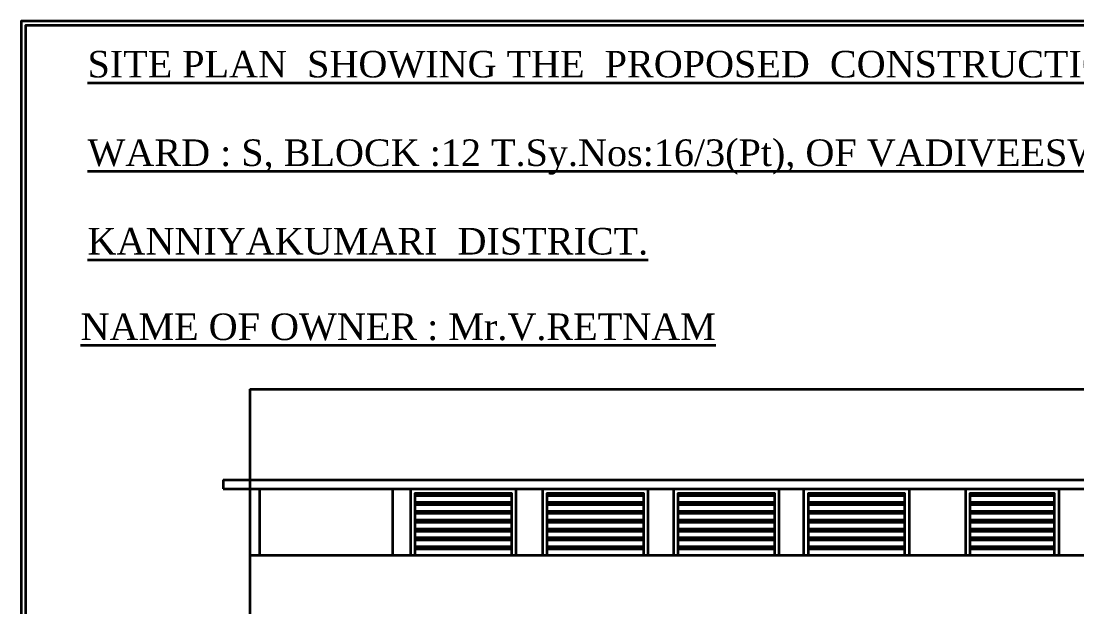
# Model space of a CAD drawing. Header units: metres. Extents: x 915 to 5569, y -1565 to 175.
# Drawn here: x 5386.92 to 5410.76, y -1393.87 to -1380.63 of the extents above; entities that cross this region are included whole.
import ezdxf

# ---------------------------------------------------------------- set-up
doc = ezdxf.new("R2010")
doc.units = ezdxf.units.M
doc.header["$MEASUREMENT"] = 0
doc.styles.get("Standard").update_dxf_attribs({"font": 'times.ttf'})

msp = doc.modelspace()

# ---------------------------------------------------------------- hatches: boundary and pattern name
at = {"lineweight": 35, "ltscale": 5}
h = msp.add_hatch(dxfattribs=at)
h.set_pattern_fill('PLAST', color=256, scale=0.8)
h.set_pattern_definition([(0, (3021.75281, 1429.8457), (0, 0.2), []), (0, (3021.75281, 1429.8707), (0, 0.2), []), (0, (3021.75281, 1429.8957), (0, 0.2), [])])
h.paths.add_polyline_path([(5395.81738, -1392.69921), (5397.98908, -1392.69921), (5397.98908, -1391.29921), (5395.81738, -1391.29921)])
h = msp.add_hatch(dxfattribs=at)
h.set_pattern_fill('PLAST', color=256, scale=0.8)
h.set_pattern_definition([(0, (3024.73451, 1429.8457), (0, 0.2), []), (0, (3024.73451, 1429.8707), (0, 0.2), []), (0, (3024.73451, 1429.8957), (0, 0.2), [])])
h.paths.add_polyline_path([(5398.79908, -1392.69921), (5400.97079, -1392.69921), (5400.97079, -1391.29921), (5398.79908, -1391.29921)])
h = msp.add_hatch(dxfattribs=at)
h.set_pattern_fill('PLAST', color=256, scale=0.8)
h.set_pattern_definition([(0, (3027.69451, 1429.8457), (0, 0.2), []), (0, (3027.69451, 1429.8707), (0, 0.2), []), (0, (3027.69451, 1429.8957), (0, 0.2), [])])
h.paths.add_polyline_path([(5401.75908, -1392.69921), (5403.93079, -1392.69921), (5403.93079, -1391.29921), (5401.75908, -1391.29921)])
h = msp.add_hatch(dxfattribs=at)
h.set_pattern_fill('PLAST', color=256, scale=0.8)
h.set_pattern_definition([(0, (3030.63281, 1429.8457), (0, 0.2), []), (0, (3030.63281, 1429.8707), (0, 0.2), []), (0, (3030.63281, 1429.8957), (0, 0.2), [])])
h.paths.add_polyline_path([(5404.69738, -1392.69921), (5406.86908, -1392.69921), (5406.86908, -1391.29921), (5404.69738, -1391.29921)])
h = msp.add_hatch(dxfattribs=at)
h.set_pattern_fill('PLAST', color=256, scale=0.8)
h.set_pattern_definition([(0, (3034.01351, 1429.8457), (0, 0.2), []), (0, (3034.01351, 1429.8707), (0, 0.2), []), (0, (3034.01351, 1429.8957), (0, 0.2), [])])
h.paths.add_polyline_path([(5408.34978, -1391.29921), (5408.34978, -1392.69921), (5410.24978, -1392.69921), (5410.24978, -1391.29921)])

# ---------------------------------------------------------------- linework, layer by layer
for p, q in [((5392.08113, -1388.94921), (5392.08113, -1397.04921)), ((5392.08113, -1388.94921), (5427.30043, -1388.94921)), ((5391.48113, -1390.99921), (5391.48113, -1391.19921)), ((5391.48113, -1390.99921), (5427.90043, -1390.99921)), ((5391.48113, -1391.19921), (5427.90043, -1391.19921)), ((5392.31113, -1392.69921), (5392.31113, -1391.19921)), ((5395.31113, -1392.69921), (5395.31113, -1391.19921)), ((5392.08113, -1392.69921), (5427.30043, -1392.69921))]:
    msp.add_line(p, q, dxfattribs=at)
for points in [[(5386.91739, -1436.99048), (5489.83316, -1436.99048), (5489.83316, -1380.634), (5386.91739, -1380.634)], [(5387.01739, -1436.89048), (5489.73316, -1436.89048), (5489.73316, -1380.734), (5387.01739, -1380.734)]]:
    msp.add_lwpolyline(points, close=True, dxfattribs=at)
for points in [[(5395.71738, -1392.69921), (5395.71738, -1391.19921), (5398.08908, -1391.19921), (5398.08908, -1392.69921)], [(5398.69908, -1392.69921), (5398.69908, -1391.19921), (5401.07079, -1391.19921), (5401.07079, -1392.69921)], [(5401.65908, -1392.69921), (5401.65908, -1391.19921), (5404.03079, -1391.19921), (5404.03079, -1392.69921)], [(5404.59738, -1392.69921), (5404.59738, -1391.19921), (5406.96908, -1391.19921), (5406.96908, -1392.69921)], [(5408.24978, -1392.69921), (5408.24978, -1391.19921), (5410.34978, -1391.19921), (5410.34978, -1392.69921)], [(5395.81738, -1392.69921), (5395.81738, -1391.29921), (5397.98908, -1391.29921), (5397.98908, -1392.69921)], [(5398.79908, -1392.69921), (5398.79908, -1391.29921), (5400.97079, -1391.29921), (5400.97079, -1392.69921)], [(5401.75908, -1392.69921), (5401.75908, -1391.29921), (5403.93079, -1391.29921), (5403.93079, -1392.69921)], [(5404.69738, -1392.69921), (5404.69738, -1391.29921), (5406.86908, -1391.29921), (5406.86908, -1392.69921)], [(5408.34978, -1392.69921), (5408.34978, -1391.29921), (5410.24978, -1391.29921), (5410.24978, -1392.69921)]]:
    msp.add_lwpolyline(points, dxfattribs=at)

# ---------------------------------------------------------------- texts
at = {"lineweight": 35}
msp.add_text('%%UNAME OF OWNER : Mr.V.RETNAM', height=0.6, dxfattribs=at).set_placement((5388.2583, -1387.83912))
at = {"lineweight": 35, "insert": (5388.41659, -1381.30642), "char_height": 0.6, "width": 86.96365, "attachment_point": 1}
msp.add_mtext('{\\LSITE PLAN  SHOWING THE  PROPOSED  CONSTRUCTION  OF  COMMERCIAL BUILDING  (SHOPS)  & RESIDENTAL  BUILDING BEARING  AT  VELLADICHIVILAI , IN \\P\\PWARD : S, BLOCK :12 T.Sy.Nos:16/3(Pt), OF VADIVEESWARAM SOUTH VILLAGE, NAGERCOIL CITY MUNICIPAL CORPORATION.AGASTEESWARAM  TALUK, \\P\\PKANNIYAKUMARI  DISTRICT.}', dxfattribs=at)

doc.saveas('drawing.dxf')
